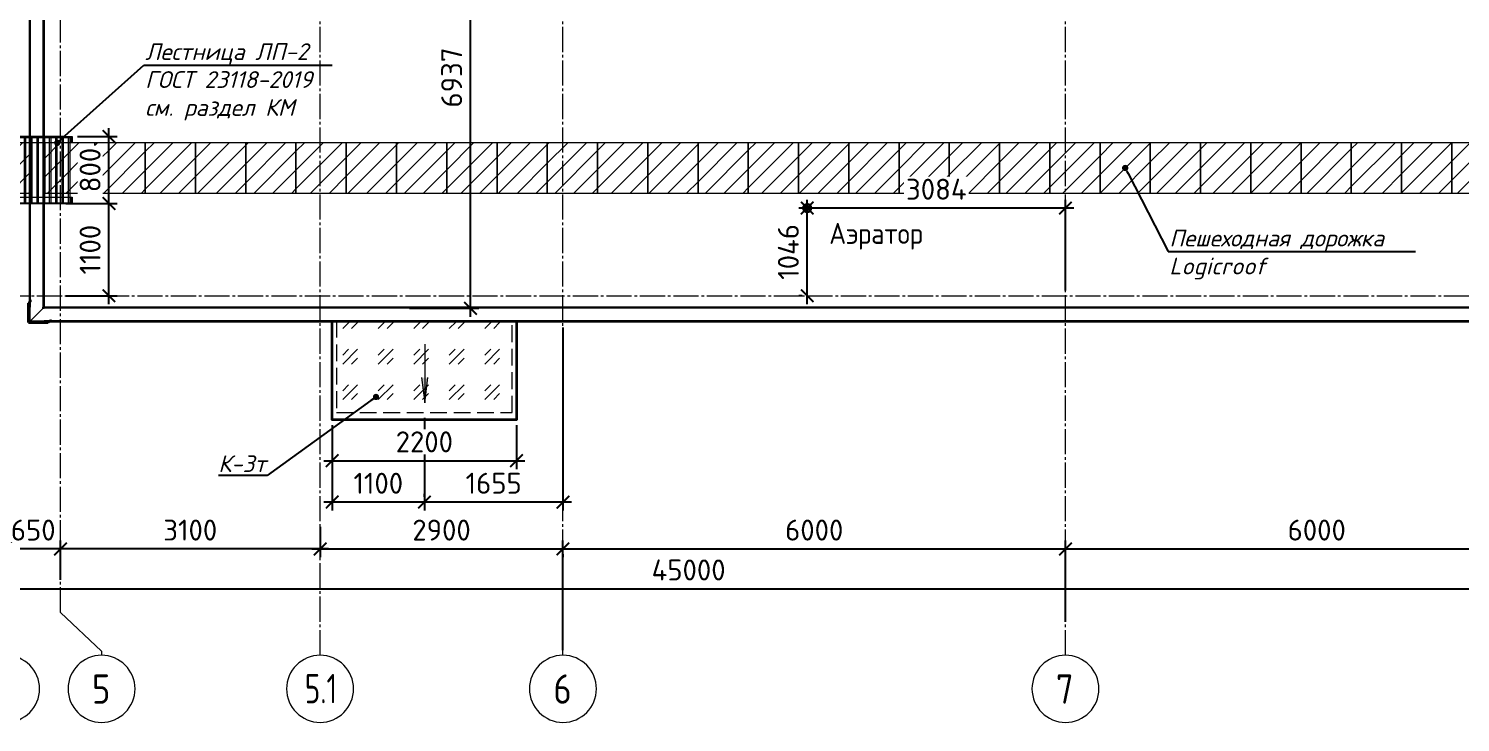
# Model space of a CAD drawing. Header units: millimetres. Extents: x -263990 to 193903, y -164417 to 240530.
# Drawn here: x -110767 to -93672, y -55121 to -46842 of the extents above; entities that cross this region are included whole.
import ezdxf
from ezdxf import colors
from ezdxf.entities.mleader import LeaderData, LeaderLine
from ezdxf.math import Vec2, Vec3

# ---------------------------------------------------------------- set-up
doc = ezdxf.new("R2010")
doc.units = ezdxf.units.MM
doc.header["$LTSCALE"] = 20
doc.linetypes.add('CENTER', pattern=[20, 15, -1.7, 1.6, -1.7])
doc.linetypes.add('DASHED', pattern=[7, 5, -2, 0])
doc.layers.get('0').update_dxf_attribs({"lineweight": 0})
doc.layers.get('Defpoints').update_dxf_attribs({"color": 4})
doc.layers.add('_4-3_ маркировка на кладочных планах АР', color=7, linetype='Continuous')
doc.layers.add('A-ROOF', color=5, linetype='Continuous')
for name, color, linetype, lineweight in [('Козырьки контур', 7, 'DASHED', 18), ('Контур покрытие козырьков', 7, 'Continuous', 35), ('Кровля дорожка', 7, 'Continuous', 18), ('Лестница на кровлю', 7, 'Continuous', 18), ('Линии1', 7, 'Continuous', 30), ('Обобщенные модели', 7, 'Continuous', 18), ('Оси', 7, 'CENTER', 9), ('Оси_марки', 7, 'Continuous', 18), ('Размеры', 7, 'Continuous', 9), ('Уклоны в точках', 7, 'Continuous', 9), ('ФЭ парапет', 7, 'Continuous', 18), ('Штриховка козырьки', 252, 'Continuous', 0)]:
    doc.layers.add(name, color=color, linetype=linetype, lineweight=lineweight)
doc.styles.add('GOST Common', font='gost-common.ttf', dxfattribs={"width": 0.9, "height": 350})
doc.styles.add('ISOCPEUR', font='isocpeur.ttf', dxfattribs={"width": 0.9, "height": 250})
doc.styles.add('PDF ISOCPEUR', font='isocpeur.ttf')
doc.styles.add('PDF ISOCPEUR Italic', font='isocpeui.ttf')
doc.dimstyles.new('СПДС размеры', dxfattribs={"dimscale": 100, "dimtxt": 2.5, "dimasz": 1.5, "dimexe": 1, "dimexo": 0.625, "dimgap": 1, "dimtad": 1, "dimdec": 0, "dimtxsty": 'PDF ISOCPEUR', "dimblk": 'ARCHTICK', "dimcen": 2.5, "dimdle": 1, "dimadec": 0, "dimazin": 2, "dimtfac": 0.75, "dimtdec": 0, "dimtmove": 1, "dimatfit": 3, "dimfxl": 1, "dimtfill": 1, "dimtolj": 1, "dimarcsym": 1})

# ---------------------------------------------------------------- blocks, each defined once
blk = doc.blocks.new('190_ФЭ_Стена_Стык угловой внешний фигурный - ФЭ-У1_230х230-1307890-_О__L1_0_000_')
at = {"layer": 'Обобщенные модели', "lineweight": 9}
h = blk.add_hatch(dxfattribs=at)
h.set_pattern_fill('FP_6', color=256, style=0, pattern_type=2)
h.set_pattern_definition([(45, (0, 0), (-106.066, 106.066), [])])
h.paths.add_polyline_path([(-231, -295), (-65, -295), (-48, -278), (-48, -277), (-65, -294), (-294, -294), (-294, -65), (-277, -48), (-278, -48), (-295, -65), (-295, -295)], flags=0)
h.paths.add_polyline_path([(-23, -276), (-22, -275), (-32, -276)], flags=0)
h.paths.add_polyline_path([(-276, -32), (-275, -32), (-276, -23)], flags=0)
at = {"layer": 'Обобщенные модели', "lineweight": 40}
for p, q in [((-278, -48), (-295, -65)), ((-295, -65), (-295, -295)), ((-294, -65), (-277, -48)), ((-294, -294), (-294, -65)), ((-275, -22), (-278, -22)), ((-278, -22), (-278, -48)), ((-277, -48), (-277, -23)), ((-277, -23), (-276, -23)), ((-276, -23), (-276, -32)), ((-276, -32), (-275, -32)), ((-275, -32), (-275, -22)), ((-295, -295), (-65, -295)), ((-65, -294), (-294, -294)), ((-48, -277), (-65, -294)), ((-65, -295), (-48, -278)), ((-23, -277), (-48, -277)), ((-48, -278), (-22, -278)), ((-22, -275), (-32, -275)), ((-32, -275), (-32, -276)), ((-32, -276), (-23, -276)), ((-23, -276), (-23, -277)), ((-22, -278), (-22, -275))]:
    blk.add_line(p, q, dxfattribs=at)
blk = doc.blocks.new('*U534')
blk.add_line((-3, -3), (0, -3))
at = {"layer": 'ФЭ парапет'}
for p, q in [((0, 0), (-180, -180)), ((12270, 0), (0, 0)), ((12270, 0), (12450, -180)), ((-165, -165), (0, -165)), ((-15, -15), (0, -15)), ((12270, -3), (0, -3)), ((12270, -15), (0, -15)), ((12270, -165), (0, -165)), ((12273, -3), (12270, -3)), ((12285, -15), (12270, -15)), ((12435, -165), (12270, -165)), ((-180, -180), (0, -180)), ((-177, -177), (0, -177)), ((12270, -177), (0, -177)), ((12270, -180), (0, -180)), ((12447, -177), (12270, -177)), ((12450, -180), (12270, -180))]:
    blk.add_line(p, q, dxfattribs=at)
blk = doc.blocks.new('*U537')
blk.add_line((-3, -3), (0, -3))
at = {"layer": 'ФЭ парапет'}
for p, q in [((0, 0), (-180, -180)), ((30390, 0), (0, 0)), ((-165, -165), (0, -165)), ((-15, -15), (0, -15)), ((30390, -3), (0, -3)), ((30390, -15), (0, -15)), ((30390, -165), (0, -165)), ((-180, -180), (0, -180)), ((-177, -177), (0, -177)), ((30390, -177), (0, -177)), ((30390, -180), (0, -180))]:
    blk.add_line(p, q, dxfattribs=at)
blk = doc.blocks.new('Ось сетки - Круг_Ø8 мм-6577-_О__L1_0_000_')
at = {"layer": 'Оси_марки', "lineweight": 20}
for start, end in [(360, 180), (180, 360)]:
    blk.add_arc((0, 0), 4, start, end, dxfattribs=at)
blk = doc.blocks.new('*U547')
at = {"layer": 'Кровля дорожка'}
h = blk.add_hatch(dxfattribs=at)
h.set_pattern_fill('ANSI31', color=256, scale=50)
h.paths.add_polyline_path([(0, 0), (0, -600), (600, -600), (600, 0)])
blk.add_lwpolyline([(0, -600), (600, -600), (600, 0), (0, 0)], close=True, dxfattribs=at)
blk = doc.blocks.new('*U549')
at = {"layer": 'Лестница на кровлю', "color": 7}
for points in [[(0, 0), (75, 0), (75, -3)], [(0, 0), (0, -75)], [(974, 0), (76, 0)], [(76, 0), (76, -6)], [(974, -6), (974, 0)], [(975, 0), (1050, 0), (1050, -75)], [(975, 0), (975, -3)], [(3, -75), (0, -75)], [(6, -72), (6, -15)], [(18, -7), (7, -18)], [(7, -18), (7, -75)], [(1043, -75), (7, -75)], [(72, -6), (15, -6)], [(35, -7), (18, -7)], [(28, -10), (28, -10), (28, -10), (29, -10), (30, -10), (32, -10), (34, -10), (35, -10)], [(28, -10), (28, -790)], [(35, -6), (35, -10)], [(76, -7), (35, -7)], [(35, -10), (1015, -10)], [(35, -10), (35, -10)], [(47, -790), (47, -10)], [(978, -6), (72, -6)], [(76, -6), (76, -7)], [(102, -10), (102, -790)], [(123, -790), (123, -10)], [(178, -10), (178, -790)], [(197, -790), (197, -10)], [(252, -10), (252, -790)], [(272, -790), (272, -10)], [(327, -10), (327, -790)], [(348, -790), (348, -10)], [(403, -10), (403, -790)], [(422, -790), (422, -10)], [(477, -10), (477, -790)], [(497, -790), (497, -10)], [(552, -10), (552, -790)], [(573, -790), (573, -10)], [(627, -10), (627, -790)], [(647, -790), (647, -10)], [(702, -10), (702, -790)], [(722, -790), (722, -10)], [(777, -10), (777, -790)], [(798, -790), (798, -10)], [(852, -10), (852, -790)], [(872, -790), (872, -10)], [(927, -10), (927, -790)], [(947, -790), (947, -10)], [(974, -7), (974, -6)], [(1015, -7), (974, -7)], [(1035, -6), (978, -6)], [(1002, -10), (1002, -790)], [(1015, -10), (1015, -6)], [(1032, -7), (1015, -7)], [(1015, -10), (1016, -10), (1018, -10), (1020, -10), (1021, -10), (1022, -10), (1022, -10), (1022, -10), (1022, -790)], [(1043, -18), (1032, -7)], [(1043, -75), (1043, -18)], [(1044, -15), (1044, -72)], [(1050, -75), (1047, -75)], [(0, -725), (3, -725)], [(0, -725), (0, -800)], [(0, -800), (75, -800)], [(6, -785), (6, -728)], [(6, -800), (135, -800)], [(7, -725), (1043, -725)], [(7, -725), (7, -782)], [(7, -782), (18, -793)], [(15, -794), (72, -794)], [(18, -793), (35, -793)], [(35, -790), (34, -790), (32, -790), (30, -790), (29, -790), (28, -790), (28, -790), (28, -790)], [(35, -794), (35, -790), (1015, -790), (1015, -794)], [(35, -790), (35, -790)], [(35, -793), (76, -793)], [(72, -794), (978, -794)], [(75, -800), (75, -797)], [(76, -793), (76, -794)], [(76, -794), (76, -800)], [(76, -800), (974, -800)], [(150, -800), (150, -800)], [(165, -800), (285, -800)], [(300, -800), (300, -800)], [(315, -800), (435, -800)], [(450, -800), (450, -800)], [(465, -800), (585, -800)], [(600, -800), (600, -800)], [(615, -800), (735, -800)], [(915, -800), (1044, -800)], [(974, -793), (1015, -793)], [(974, -794), (974, -793)], [(974, -800), (974, -794)], [(975, -797), (975, -800)], [(975, -800), (1050, -800)], [(978, -794), (1035, -794)], [(1015, -790), (1016, -790), (1018, -790), (1020, -790), (1021, -790), (1022, -790), (1022, -790), (1022, -790)], [(1015, -793), (1032, -793)], [(1032, -793), (1043, -782), (1043, -725)], [(1044, -728), (1044, -785)], [(1047, -725), (1050, -725), (1050, -800)]]:
    blk.add_lwpolyline(points, dxfattribs=at)
for centre, radius, start, end in [((3, -72), 3.07, 270.0016, 359.9984), ((15, -15), 9, 90.0007, 179.9993), ((72, -3), 3.07, 270.0016, 359.9984), ((978, -3), 3.07, 180.0016, 269.9984), ((1035, -15), 9, 0, 90), ((1047, -72), 3.07, 180.0016, 269.9984), ((3, -728), 3.07, 0.0016, 89.9984), ((15, -785), 9, 180, 270), ((72, -797), 3.07, 0.0016, 89.9984), ((978, -797), 3.07, 90.0016, 179.9984), ((1035, -785), 9, 270, 360), ((1047, -728), 3.07, 90.0016, 179.9984)]:
    blk.add_arc(centre, radius, start, end, dxfattribs=at)
blk = doc.blocks.new('_ArchTick')
at = {"color": 0, "linetype": 'ByBlock', "const_width": 0.15}
blk.add_lwpolyline([(-0.5, -0.5), (0.5, 0.5)], dxfattribs=at)
blk = doc.blocks.new('*D553')
at = {"layer": 'Defpoints', "color": 0, "transparency": 16777216}
for p in [(-110387, -48929), (-109808, -48929), (-110387, -50029)]:
    blk.add_point(p, dxfattribs=at)
at = {"layer": 'Размеры', "color": 0, "lineweight": -2, "transparency": 16777216}
for p, q in [((-109808, -50129), (-109808, -48829)), ((-110324, -48929), (-109708, -48929)), ((-110324, -50029), (-109708, -50029))]:
    blk.add_line(p, q, dxfattribs=at)
at = {"layer": 'Размеры', "color": 0, "lineweight": -2, "transparency": 16777216, "xscale": 150, "yscale": 150, "zscale": 150}
for p, rotation in [((-109808, -48929), 90), ((-109808, -50029), 270)]:
    blk.add_blockref('_ArchTick', p, dxfattribs=dict(at, rotation=rotation))
at = {"layer": 'Размеры', "color": 0, "transparency": 16777216, "insert": (-110033, -49479), "char_height": 250, "attachment_point": 5, "rotation": 90, "style": 'PDF ISOCPEUR', "bg_fill": 3, "box_fill_scale": 1.1, "bg_fill_color": 256, "bg_fill_true_color": 13158600, "bg_fill_transparency": 0}
blk.add_mtext('\\A1;1100', dxfattribs=at)
blk = doc.blocks.new('*D554')
at = {"layer": 'Defpoints', "color": 0, "transparency": 16777216}
for p in [(-110247, -48129), (-109808, -48129), (-110247, -48929)]:
    blk.add_point(p, dxfattribs=at)
at = {"layer": 'Размеры', "color": 0, "lineweight": -2, "transparency": 16777216}
for p, q in [((-109808, -49029), (-109808, -48029)), ((-110184, -48129), (-109708, -48129)), ((-110184, -48929), (-109708, -48929))]:
    blk.add_line(p, q, dxfattribs=at)
at = {"layer": 'Размеры', "color": 0, "lineweight": -2, "transparency": 16777216, "xscale": 150, "yscale": 150, "zscale": 150}
for p, rotation in [((-109808, -48129), 90), ((-109808, -48929), 270)]:
    blk.add_blockref('_ArchTick', p, dxfattribs=dict(at, rotation=rotation))
at = {"layer": 'Размеры', "color": 0, "transparency": 16777216, "insert": (-110033, -48529), "char_height": 250, "attachment_point": 5, "rotation": 90, "style": 'PDF ISOCPEUR', "bg_fill": 3, "box_fill_scale": 1.1, "bg_fill_color": 256, "bg_fill_true_color": 13158600, "bg_fill_transparency": 0}
blk.add_mtext('\\A1;800', dxfattribs=at)
blk = doc.blocks.new('_Dot')
at = {"color": 0, "linetype": 'ByBlock', "lineweight": -2}
blk.add_line((-0.5, 0), (-1, 0), dxfattribs=at)
at = {"color": 0, "linetype": 'ByBlock', "const_width": 0.5}
blk.add_lwpolyline([(-0.25, 0, 1), (0.25, 0, 1)], format="xyb", close=True, dxfattribs=at)
blk = doc.blocks.new('*D597')
at = {"layer": 'Defpoints', "color": 0, "transparency": 16777216}
for p in [(-106330, -43242, 29160), (-105491, -43242), (-106281, -50179)]:
    blk.add_point(p, dxfattribs=at)
at = {"layer": 'Размеры', "color": 0, "lineweight": -2, "transparency": 16777216}
for p, q in [((-106267, -43242), (-105391, -43242)), ((-105491, -50279), (-105491, -43142)), ((-106219, -50179), (-105391, -50179))]:
    blk.add_line(p, q, dxfattribs=at)
at = {"layer": 'Размеры', "color": 0, "lineweight": -2, "transparency": 16777216, "xscale": 150, "yscale": 150, "zscale": 150}
for p, rotation in [((-105491, -43242), 90), ((-105491, -50179), 270)]:
    blk.add_blockref('_ArchTick', p, dxfattribs=dict(at, rotation=rotation))
at = {"layer": 'Размеры', "color": 0, "transparency": 16777216, "insert": (-105716, -47425), "char_height": 250, "attachment_point": 5, "rotation": 90, "style": 'PDF ISOCPEUR', "bg_fill": 3, "box_fill_scale": 1.1, "bg_fill_color": 256, "bg_fill_true_color": 13158600, "bg_fill_transparency": 0}
blk.add_mtext('\\A1;6937', dxfattribs=at)
blk = doc.blocks.new('*D612')
at = {"layer": 'Defpoints', "color": 0, "transparency": 16777216}
for p in [(-101471, -48983), (-101471, -48983), (-98387, -50029)]:
    blk.add_point(p, dxfattribs=at)
at = {"layer": 'Размеры', "color": 0, "lineweight": -2, "transparency": 16777216}
for p, q in [((-101471, -48921), (-101471, -48883)), ((-98387, -49967), (-98387, -48883)), ((-98287, -48983), (-101571, -48983))]:
    blk.add_line(p, q, dxfattribs=at)
at = {"layer": 'Размеры', "color": 0, "lineweight": -2, "transparency": 16777216, "xscale": 150, "yscale": 150, "zscale": 150, "rotation": 180}
blk.add_blockref('_ArchTick', (-101471, -48983), dxfattribs=at)
at = {"layer": 'Размеры', "color": 0, "lineweight": -2, "transparency": 16777216, "xscale": 150, "yscale": 150, "zscale": 150}
blk.add_blockref('_ArchTick', (-98387, -48983), dxfattribs=at)
at = {"layer": 'Размеры', "color": 0, "transparency": 16777216, "insert": (-99929, -48758), "char_height": 250, "attachment_point": 5, "style": 'PDF ISOCPEUR', "bg_fill": 3, "box_fill_scale": 1.1, "bg_fill_color": 256, "bg_fill_true_color": 13158600, "bg_fill_transparency": 0}
blk.add_mtext('\\A1;3084', dxfattribs=at)
blk = doc.blocks.new('*D613')
at = {"layer": 'Defpoints', "color": 0, "transparency": 16777216}
for p in [(-101471, -48983), (-101471, -48983), (-101471, -50029)]:
    blk.add_point(p, dxfattribs=at)
at = {"layer": 'Размеры', "color": 0, "lineweight": -2, "transparency": 16777216}
for p, q in [((-101471, -50129), (-101471, -48883)), ((-101533, -48983), (-101571, -48983)), ((-101533, -50029), (-101571, -50029))]:
    blk.add_line(p, q, dxfattribs=at)
at = {"layer": 'Размеры', "color": 0, "lineweight": -2, "transparency": 16777216, "xscale": 150, "yscale": 150, "zscale": 150}
for p, rotation in [((-101471, -48983), 90), ((-101471, -50029), 270)]:
    blk.add_blockref('_ArchTick', p, dxfattribs=dict(at, rotation=rotation))
at = {"layer": 'Размеры', "color": 0, "transparency": 16777216, "insert": (-101696, -49506), "char_height": 250, "attachment_point": 5, "rotation": 90, "style": 'PDF ISOCPEUR', "bg_fill": 3, "box_fill_scale": 1.1, "bg_fill_color": 256, "bg_fill_true_color": 13158600, "bg_fill_transparency": 0}
blk.add_mtext('\\A1;1046', dxfattribs=at)
blk = doc.blocks.new('*D653')
at = {"layer": 'Defpoints', "color": 0, "transparency": 16777216}
for p in [(-104387, -50344), (-106042, -51422), (-106042, -52492)]:
    blk.add_point(p, dxfattribs=at)
at = {"layer": 'Размеры', "color": 0, "lineweight": -2, "transparency": 16777216}
for p, q in [((-104387, -50407), (-104387, -52592)), ((-106042, -51485), (-106042, -52592)), ((-104287, -52492), (-106142, -52492))]:
    blk.add_line(p, q, dxfattribs=at)
at = {"layer": 'Размеры', "color": 0, "lineweight": -2, "transparency": 16777216, "xscale": 150, "yscale": 150, "zscale": 150, "rotation": 180}
blk.add_blockref('_ArchTick', (-106042, -52492), dxfattribs=at)
at = {"layer": 'Размеры', "color": 0, "lineweight": -2, "transparency": 16777216, "xscale": 150, "yscale": 150, "zscale": 150}
blk.add_blockref('_ArchTick', (-104387, -52492), dxfattribs=at)
at = {"layer": 'Размеры', "color": 0, "transparency": 16777216, "insert": (-105214, -52267), "char_height": 250, "attachment_point": 5, "style": 'PDF ISOCPEUR', "bg_fill": 3, "box_fill_scale": 1.1, "bg_fill_color": 256, "bg_fill_true_color": 13158600, "bg_fill_transparency": 0}
blk.add_mtext('\\A1;1655', dxfattribs=at)
blk = doc.blocks.new('*D654')
at = {"layer": 'Defpoints', "color": 0, "transparency": 16777216}
for p in [(-107142, -51509), (-104942, -51509), (-104942, -51998)]:
    blk.add_point(p, dxfattribs=at)
at = {"layer": 'Размеры', "color": 0, "lineweight": -2, "transparency": 16777216}
for p, q in [((-107142, -51572), (-107142, -52098)), ((-104942, -51572), (-104942, -52098)), ((-107242, -51998), (-104842, -51998))]:
    blk.add_line(p, q, dxfattribs=at)
at = {"layer": 'Размеры', "color": 0, "lineweight": -2, "transparency": 16777216, "xscale": 150, "yscale": 150, "zscale": 150, "rotation": 180}
blk.add_blockref('_ArchTick', (-107142, -51998), dxfattribs=at)
at = {"layer": 'Размеры', "color": 0, "lineweight": -2, "transparency": 16777216, "xscale": 150, "yscale": 150, "zscale": 150}
blk.add_blockref('_ArchTick', (-104942, -51998), dxfattribs=at)
at = {"layer": 'Размеры', "color": 0, "transparency": 16777216, "insert": (-106042, -51773), "char_height": 250, "attachment_point": 5, "style": 'PDF ISOCPEUR', "bg_fill": 3, "box_fill_scale": 1.1, "bg_fill_color": 256, "bg_fill_true_color": 13158600, "bg_fill_transparency": 0}
blk.add_mtext('\\A1;2200', dxfattribs=at)
blk = doc.blocks.new('*D670')
at = {"layer": 'Defpoints', "color": 0, "transparency": 16777216}
for p in [(-107142, -51998), (-107142, -52492), (-106042, -52492)]:
    blk.add_point(p, dxfattribs=at)
at = {"layer": 'Размеры', "color": 0, "lineweight": -2, "transparency": 16777216}
for p, q in [((-107142, -52060), (-107142, -52592)), ((-106042, -52430), (-106042, -52392)), ((-105942, -52492), (-107242, -52492))]:
    blk.add_line(p, q, dxfattribs=at)
at = {"layer": 'Размеры', "color": 0, "lineweight": -2, "transparency": 16777216, "xscale": 150, "yscale": 150, "zscale": 150, "rotation": 180}
blk.add_blockref('_ArchTick', (-107142, -52492), dxfattribs=at)
at = {"layer": 'Размеры', "color": 0, "lineweight": -2, "transparency": 16777216, "xscale": 150, "yscale": 150, "zscale": 150}
blk.add_blockref('_ArchTick', (-106042, -52492), dxfattribs=at)
at = {"layer": 'Размеры', "color": 0, "transparency": 16777216, "insert": (-106592, -52267), "char_height": 250, "attachment_point": 5, "style": 'PDF ISOCPEUR', "bg_fill": 3, "box_fill_scale": 1.1, "bg_fill_color": 256, "bg_fill_true_color": 13158600, "bg_fill_transparency": 0}
blk.add_mtext('\\A1;1100', dxfattribs=at)
blk = doc.blocks.new('*D673')
at = {"layer": 'Defpoints', "color": 0, "transparency": 16777216}
for p in [(-107287, -52725), (-104387, -53051), (-104387, -54321)]:
    blk.add_point(p, dxfattribs=at)
at = {"layer": 'Размеры', "color": 0, "lineweight": -2, "transparency": 16777216}
for p, q in [((-107287, -52788), (-107287, -53151)), ((-104387, -54258), (-104387, -52951)), ((-107387, -53051), (-104287, -53051))]:
    blk.add_line(p, q, dxfattribs=at)
at = {"layer": 'Размеры', "color": 0, "lineweight": -2, "transparency": 16777216, "xscale": 150, "yscale": 150, "zscale": 150, "rotation": 180}
blk.add_blockref('_ArchTick', (-107287, -53051), dxfattribs=at)
at = {"layer": 'Размеры', "color": 0, "lineweight": -2, "transparency": 16777216, "xscale": 150, "yscale": 150, "zscale": 150}
blk.add_blockref('_ArchTick', (-104387, -53051), dxfattribs=at)
at = {"layer": 'Размеры', "color": 0, "transparency": 16777216, "insert": (-105837, -52826), "char_height": 250, "attachment_point": 5, "style": 'PDF ISOCPEUR', "bg_fill": 3, "box_fill_scale": 1.1, "bg_fill_color": 256, "bg_fill_true_color": 13158600, "bg_fill_transparency": 0}
blk.add_mtext('\\A1;2900', dxfattribs=at)
blk = doc.blocks.new('*D674')
at = {"layer": 'Defpoints', "color": 0, "transparency": 16777216}
for p in [(-104387, -53051), (-98387, -53051), (-98387, -53983)]:
    blk.add_point(p, dxfattribs=at)
at = {"layer": 'Размеры', "color": 0, "lineweight": -2, "transparency": 16777216}
for p, q in [((-98387, -53920), (-98387, -52951)), ((-104487, -53051), (-98287, -53051)), ((-104387, -53114), (-104387, -53151))]:
    blk.add_line(p, q, dxfattribs=at)
at = {"layer": 'Размеры', "color": 0, "lineweight": -2, "transparency": 16777216, "xscale": 150, "yscale": 150, "zscale": 150, "rotation": 180}
blk.add_blockref('_ArchTick', (-104387, -53051), dxfattribs=at)
at = {"layer": 'Размеры', "color": 0, "lineweight": -2, "transparency": 16777216, "xscale": 150, "yscale": 150, "zscale": 150}
blk.add_blockref('_ArchTick', (-98387, -53051), dxfattribs=at)
at = {"layer": 'Размеры', "color": 0, "transparency": 16777216, "insert": (-101387, -52826), "char_height": 250, "attachment_point": 5, "style": 'PDF ISOCPEUR', "bg_fill": 3, "box_fill_scale": 1.1, "bg_fill_color": 256, "bg_fill_true_color": 13158600, "bg_fill_transparency": 0}
blk.add_mtext('\\A1;6000', dxfattribs=at)
blk = doc.blocks.new('*D675')
at = {"layer": 'Defpoints', "color": 0, "transparency": 16777216}
for p in [(-98387, -53051), (-92387, -53051), (-92387, -53983)]:
    blk.add_point(p, dxfattribs=at)
at = {"layer": 'Размеры', "color": 0, "lineweight": -2, "transparency": 16777216}
for p, q in [((-98387, -52989), (-98387, -52951)), ((-92387, -53920), (-92387, -52951)), ((-98487, -53051), (-92287, -53051))]:
    blk.add_line(p, q, dxfattribs=at)
at = {"layer": 'Размеры', "color": 0, "lineweight": -2, "transparency": 16777216, "xscale": 150, "yscale": 150, "zscale": 150, "rotation": 180}
blk.add_blockref('_ArchTick', (-98387, -53051), dxfattribs=at)
at = {"layer": 'Размеры', "color": 0, "lineweight": -2, "transparency": 16777216, "xscale": 150, "yscale": 150, "zscale": 150}
blk.add_blockref('_ArchTick', (-92387, -53051), dxfattribs=at)
at = {"layer": 'Размеры', "color": 0, "transparency": 16777216, "insert": (-95387, -52826), "char_height": 250, "attachment_point": 5, "style": 'PDF ISOCPEUR', "bg_fill": 3, "box_fill_scale": 1.1, "bg_fill_color": 256, "bg_fill_true_color": 13158600, "bg_fill_transparency": 0}
blk.add_mtext('\\A1;6000', dxfattribs=at)
blk = doc.blocks.new('*D678')
at = {"layer": 'Defpoints', "color": 0, "transparency": 16777216}
for p in [(-110387, -53051), (-107287, -53051), (-110387, -53480)]:
    blk.add_point(p, dxfattribs=at)
at = {"layer": 'Размеры', "color": 0, "lineweight": -2, "transparency": 16777216}
for p, q in [((-110387, -53418), (-110387, -52951)), ((-107187, -53051), (-110487, -53051)), ((-107287, -53114), (-107287, -53151))]:
    blk.add_line(p, q, dxfattribs=at)
at = {"layer": 'Размеры', "color": 0, "lineweight": -2, "transparency": 16777216, "xscale": 150, "yscale": 150, "zscale": 150, "rotation": 180}
blk.add_blockref('_ArchTick', (-110387, -53051), dxfattribs=at)
at = {"layer": 'Размеры', "color": 0, "lineweight": -2, "transparency": 16777216, "xscale": 150, "yscale": 150, "zscale": 150}
blk.add_blockref('_ArchTick', (-107287, -53051), dxfattribs=at)
at = {"layer": 'Размеры', "color": 0, "transparency": 16777216, "insert": (-108837, -52826), "char_height": 250, "attachment_point": 5, "style": 'PDF ISOCPEUR', "bg_fill": 3, "box_fill_scale": 1.1, "bg_fill_color": 256, "bg_fill_true_color": 13158600, "bg_fill_transparency": 0}
blk.add_mtext('\\A1;3100', dxfattribs=at)
blk = doc.blocks.new('*D679')
at = {"layer": 'Defpoints', "color": 0, "transparency": 16777216}
blk.add_point((-111037, -53983), dxfattribs=at)
at = {"layer": 'Размеры', "color": 0, "lineweight": -2, "transparency": 16777216}
for p, q in [((-111037, -53920), (-111037, -52951)), ((-110387, -52989), (-110387, -52951)), ((-110287, -53051), (-111137, -53051))]:
    blk.add_line(p, q, dxfattribs=at)
at = {"layer": 'Размеры', "color": 0, "transparency": 16777216, "insert": (-110712, -52826), "char_height": 250, "attachment_point": 5, "style": 'PDF ISOCPEUR', "bg_fill": 3, "box_fill_scale": 1.1, "bg_fill_color": 256, "bg_fill_true_color": 13158600, "bg_fill_transparency": 0}
blk.add_mtext('\\A1;650', dxfattribs=at)
at = {"layer": 'Defpoints', "color": 0, "transparency": 16777216}
for p in [(-111037, -53051), (-110387, -53051)]:
    blk.add_point(p, dxfattribs=at)
at = {"layer": 'Размеры', "color": 0, "lineweight": -2, "transparency": 16777216, "xscale": 150, "yscale": 150, "zscale": 150, "rotation": 180}
blk.add_blockref('_ArchTick', (-111037, -53051), dxfattribs=at)
at = {"layer": 'Размеры', "color": 0, "lineweight": -2, "transparency": 16777216, "xscale": 150, "yscale": 150, "zscale": 150}
blk.add_blockref('_ArchTick', (-110387, -53051), dxfattribs=at)
blk = doc.blocks.new('*D683')
at = {"layer": 'Defpoints', "color": 0, "transparency": 16777216}
for p in [(-80387, -52204), (-125387, -52573), (-80387, -53527)]:
    blk.add_point(p, dxfattribs=at)
at = {"layer": 'Размеры', "color": 0, "lineweight": -2, "transparency": 16777216}
for p, q in [((-80387, -52267), (-80387, -53627)), ((-125387, -52636), (-125387, -53627)), ((-125487, -53527), (-80287, -53527))]:
    blk.add_line(p, q, dxfattribs=at)
at = {"layer": 'Размеры', "color": 0, "lineweight": -2, "transparency": 16777216, "xscale": 150, "yscale": 150, "zscale": 150, "rotation": 180}
blk.add_blockref('_ArchTick', (-125387, -53527), dxfattribs=at)
at = {"layer": 'Размеры', "color": 0, "lineweight": -2, "transparency": 16777216, "xscale": 150, "yscale": 150, "zscale": 150}
blk.add_blockref('_ArchTick', (-80387, -53527), dxfattribs=at)
at = {"layer": 'Размеры', "color": 0, "transparency": 16777216, "insert": (-102887, -53302), "char_height": 250, "attachment_point": 5, "style": 'PDF ISOCPEUR', "bg_fill": 3, "box_fill_scale": 1.1, "bg_fill_color": 256, "bg_fill_true_color": 13158600, "bg_fill_transparency": 0}
blk.add_mtext('\\A1;45000', dxfattribs=at)

msp = doc.modelspace()

# ---------------------------------------------------------------- linework, layer by layer
at = {"layer": 'Оси', "color": 1, "lineweight": 5, "true_color": 0xff0000}
msp.add_line((-110386.88927, -53807.9773), (-110386.88927, -37595.41866), dxfattribs=at)
at = {"layer": 'Оси', "color": 7, "lineweight": 5}
for p, q in [((-107286.88926, -54320.53519), (-107286.88926, -37595.41866)), ((-104386.88926, -54320.53519), (-104386.88926, -37595.41866)), ((-98386.88926, -54320.53519), (-98386.88926, -37595.41866)), ((-129068.41441, -50029.36437), (-79912.2678, -50029.36437))]:
    msp.add_line(p, q, dxfattribs=at)
at = {"layer": 'Оси_марки', "color": 1, "lineweight": 20, "true_color": 0xff0000}
for p, q in [((-110386.88927, -53807.9773), (-109896.46228, -54269.73519)), ((-109896.46228, -54269.73519), (-109896.46228, -54320.53519))]:
    msp.add_line(p, q, dxfattribs=at)
for start, end in [(359.999999997, 179.999999997), (179.999999997, 359.999999997)]:
    msp.add_arc((-109896.46228, -54720.53519), 400, start, end, dxfattribs=at)

# ---------------------------------------------------------------- block references
at = {"layer": 'A-ROOF'}
for p in [(-111351.95098, -48204.30794), (-110574.59561, -48204.24847), (-109974.59561, -48204.24847), (-109374.59561, -48204.24847), (-108774.59561, -48204.24847), (-108174.59561, -48204.24847), (-107574.59561, -48204.24847), (-106974.59561, -48204.24847), (-106374.59561, -48204.24847), (-105774.59561, -48204.24847), (-105174.59561, -48204.24847), (-104574.59561, -48204.24847), (-103974.59561, -48204.24847), (-103374.59561, -48204.24847), (-102774.59561, -48204.24847), (-102174.59561, -48204.24847), (-101574.59561, -48204.24847), (-100974.59561, -48204.24847), (-100374.59561, -48204.24847), (-99774.59561, -48204.24847), (-99174.59561, -48204.24847), (-98574.59561, -48204.24847), (-97974.59561, -48204.24847), (-97374.59561, -48204.24847), (-96774.59561, -48204.24847), (-96174.59561, -48204.24847), (-95574.59561, -48204.24847), (-94974.59561, -48204.24847), (-94374.59561, -48204.24847), (-93774.59561, -48204.24847)]:
    msp.add_blockref('*U547', p, dxfattribs=at)
at = {"layer": 'Лестница на кровлю'}
msp.add_blockref('*U549', (-111296.96006, -48129.32406), dxfattribs=at)
at = {"layer": 'Обобщенные модели'}
msp.add_blockref('190_ФЭ_Стена_Стык угловой внешний фигурный - ФЭ-У1_230х230-1307890-_О__L1_0_000_', (-110471.81792, -50054.29303), dxfattribs=at)
at = {"layer": 'Оси_марки', "color": 7, "lineweight": 20, "xscale": 99.99999999999993, "yscale": 99.99999999999993, "zscale": 99.99999999999993}
for p in [(-111036.88926, -54720.53519), (-107286.88926, -54720.53519), (-104386.88926, -54720.53519), (-98386.88926, -54720.53519)]:
    msp.add_blockref('Ось сетки - Круг_Ø8 мм-6577-_О__L1_0_000_', p, dxfattribs=at)
at = {"layer": 'ФЭ парапет', "xscale": -1, "rotation": 270}
msp.add_blockref('*U534', (-110581.88926, -50164.36437), dxfattribs=at)
at = {"layer": 'ФЭ парапет'}
msp.add_blockref('*U537', (-110581.88926, -50164.29358), dxfattribs=at)

# ---------------------------------------------------------------- texts
at = {"layer": 'Оси_марки', "color": 1, "lineweight": 20, "true_color": 0xff0000, "insert": (-110010.24294, -54548.00183), "char_height": 350, "width": 274.177125, "attachment_point": 1, "style": 'GOST Common'}
msp.add_mtext('\\fGOST Common|b0|i0|c204|p34|;\\W.9;5', dxfattribs=at)
at = {"layer": 'Оси_марки', "color": 7, "char_height": 350, "width": 274.177125, "attachment_point": 1, "style": 'GOST Common'}
for s, insert in [('5.1', (-107469.66993, -54543.00183)), ('\\fGOST Common|b0|i0|c204|p34|;\\W.9;6', (-104500.66993, -54548.00183)), ('\\fGOST Common|b0|i0|c204|p34|;\\W.9;7', (-98500.66993, -54548.00183))]:
    msp.add_mtext(s, dxfattribs=dict(at, insert=insert))

# ---------------------------------------------------------------- leaders
at = {"layer": '_4-3_ маркировка на кладочных планах АР'}
ml = msp.add_multileader_mtext('Standard', dxfattribs=at)
ml.set_content('Пешеходная дорожка\\PLogicroof', color=256, style='PDF ISOCPEUR Italic')
ml.set_leader_properties()
ml.set_arrow_properties(name='DOT')
ml.build(insert=Vec2(0, 0))
ml.multileader.update_dxf_attribs({"text_left_attachment_type": 6, "text_right_attachment_type": 6, "dogleg_length": 0.36, "arrow_head_size": 75})
ctx = ml.context
ctx.base_point, ctx.char_height, ctx.arrow_head_size, ctx.landing_gap_size, ctx.plane_origin = Vec3(-97161.76075, -49501.38076, -25656.07846), 200, 75, 15, Vec3(-105030.81557, -48579.13257, -25656.07846)
ctx.left_attachment, ctx.right_attachment = 6, 6
notes = []
notes.append((ctx, [(0, (1, 1, 0), (-97162.12075, -49501.38076, -25656.07846), (1, 0), 0.36, [(0, [(-97674.59561, -48504.24847, -25656.07846)], 0, [])])]))
ctx.mtext.insert, ctx.mtext.flow_direction = Vec3(-97146.76075, -49241.38076, -25656.07846), 5
ml = msp.add_multileader_mtext('Standard', dxfattribs=at)
ml.set_content('К-3т', color=256, style='PDF ISOCPEUR Italic')
ml.set_leader_properties()
ml.set_arrow_properties(name='DOT')
ml.build(insert=Vec2(0, 0))
ml.multileader.update_dxf_attribs({"text_left_attachment_type": 6, "text_right_attachment_type": 6, "dogleg_length": 0.36, "arrow_head_size": 75})
ctx = ml.context
ctx.base_point, ctx.char_height, ctx.arrow_head_size, ctx.landing_gap_size, ctx.plane_origin = Vec3(-108623.1523, -52173.43279), 200, 75, 15, Vec3(-104991.88926, -54386.05304)
ctx.left_attachment, ctx.right_attachment, ctx.text_align_type = 6, 6, 2
notes.append((ctx, [(1, (1, 1, 0), (-107916.88321, -52173.43279), (-1, 0), 0.36, [(0, [(-106619.68441, -51237.22029)], 0, [])])]))
ctx.mtext.insert, ctx.mtext.alignment, ctx.mtext.flow_direction = Vec3(-107932.24321, -51933.43279), 3, 5
for ctx, leaders in notes:
    for number, flags, end, landing, length, lines in leaders:
        leader = LeaderData()
        leader.index, (leader.has_last_leader_line, leader.has_dogleg_vector, leader.attachment_direction) = number, flags
        leader.last_leader_point, leader.dogleg_vector, leader.dogleg_length = Vec3(end), Vec3(landing), length
        for number, points, colour, breaks in lines:
            line = LeaderLine()
            line.index, line.vertices, line.color, line.breaks = number, Vec3.list(points), colors.encode_raw_color(colour), breaks
            leader.lines.append(line)
        ctx.leaders.append(leader)

# ---------------------------------------------------------------- next in the draw order: dimensions: what is measured, and where the dimension line sits
at = {"layer": 'Размеры'}
dim = msp.add_linear_dim(base=(-105490.95978, -43242.1775), p1=(-106281.17749, -50179.29358), p2=(-106329.90289, -43242.1775, 29159.68432), angle=90, dimstyle='СПДС размеры', dxfattribs=at)
dim.commit()
dim.dimension.update_dxf_attribs({"geometry": '*D597', "text_midpoint": (-105490.95978, -47425.49557), "dimtype": 160})
dim = msp.add_linear_dim(base=(-101470.88926, -48983.36437), p1=(-98386.88926, -50029.36437), p2=(-101470.88926, -48983.36437), dimstyle='СПДС размеры', dxfattribs=at)
dim.commit()
dim.dimension.update_dxf_attribs({"geometry": '*D612', "text_midpoint": (-99928.88926, -48758.36437)})
dim = msp.add_linear_dim(base=(-109808.15291, -48929.36437), p1=(-110386.88927, -50029.36437), p2=(-110386.88927, -48929.36437), angle=90, dimstyle='СПДС размеры', dxfattribs=at)
dim.commit()
dim.dimension.update_dxf_attribs({"geometry": '*D553', "text_midpoint": (-110033.15291, -49479.36437)})

# ---------------------------------------------------------------- next in the draw order: texts
at = {"color": 7, "insert": (-101207.93503, -49160.46408), "char_height": 250, "width": 1266.66625, "attachment_point": 1, "rotation": 359.999999995, "style": 'ISOCPEUR'}
msp.add_mtext('Аэратор', dxfattribs=at)

# ---------------------------------------------------------------- next in the draw order: dimensions: what is measured, and where the dimension line sits
at = {"layer": 'Размеры'}
for base, p1, p2, picture, middle in [((-109808.15291, -48129.36437), (-110246.96006, -48929.36437), (-110246.96006, -48129.36437), '*D554', (-110033.15291, -48529.36437)), ((-101470.88926, -48983.36437), (-101470.88926, -50029.36437), (-101470.88926, -48983.36437), '*D613', (-101695.88926, -49506.36437))]:
    dim = msp.add_linear_dim(base=base, p1=p1, p2=p2, angle=90, dimstyle='СПДС размеры', dxfattribs=at)
    dim.commit()
    dim.dimension.update_dxf_attribs({"geometry": picture, "text_midpoint": middle})
dim = msp.add_linear_dim(base=(-106041.88926, -52492.16205), p1=(-104386.88926, -50344.36437), p2=(-106041.88926, -51422.36437), dimstyle='СПДС размеры', dxfattribs=at)
dim.commit()
dim.dimension.update_dxf_attribs({"geometry": '*D653', "text_midpoint": (-105214.38926, -52267.16205)})

# ---------------------------------------------------------------- next in the draw order: hatches: boundary and pattern name
at = {"layer": 'Уклоны в точках', "lineweight": 20}
msp.add_hatch(color=7, dxfattribs=at).paths.add_polyline_path([(-106038.06717, -51305.87286), (-105998.57142, -51005.87286), (-106077.56292, -51005.87286)], flags=0)
at = {"layer": 'Штриховка козырьки'}
h = msp.add_hatch(dxfattribs=at)
h.set_pattern_fill('GOST_GLASS', color=256, scale=50)
h.set_pattern_definition([(45, (-106592.97, -50844.34), (424.264, 0), [250, -350]), (45, (-106486.9, -50844.34), (424.264, 0), [100, -500]), (45, (-106592.97, -50738.27), (424.264, 0), [100, -500])])
h.paths.add_polyline_path([(-104941.88926, -50336.86437), (-107141.88926, -50344.36437), (-107141.88926, -51509.36437), (-104941.88926, -51501.86437)])
edge = h.paths.add_edge_path(flags=16)
edge.add_arc((-106619.68441, -51237.22029), 18.75, 0, 360)

# ---------------------------------------------------------------- next in the draw order: linework, layer by layer
at = {"layer": 'Козырьки контур', "ltscale": 2}
msp.add_lwpolyline([(-107091.88926, -50329.36437), (-107091.88926, -51422.36437), (-104991.88926, -51422.36437), (-104991.88926, -50329.36437)], dxfattribs=at)
at = {"layer": 'Контур покрытие козырьков'}
msp.add_lwpolyline([(-104941.88926, -50329.36437), (-104941.88926, -51509.36437), (-107141.88926, -51509.36437), (-107141.88926, -50329.36437)], dxfattribs=at)
at = {"layer": 'Линии1', "color": 7, "elevation": 25781.59142}
msp.add_lwpolyline([(-101468.21672, -48936.34354), (-101472.26875, -48936.28785), (-101476.31056, -48936.58071), (-101480.31224, -48937.21994), (-101484.24416, -48938.2008), (-101488.0772, -48939.51604), (-101491.78299, -48941.15591), (-101495.33408, -48943.10829), (-101498.7042, -48945.3587), (-101501.86838, -48947.8905), (-101504.80321, -48950.68493), (-101507.48695, -48953.72131), (-101509.89973, -48956.97715), (-101512.02369, -48960.42836), (-101513.84311, -48964.04938), (-101515.34451, -48967.8134), (-101516.51678, -48971.69255), (-101517.35124, -48975.65812), (-101517.84171, -48979.68074), (-101517.98457, -48983.73063), (-101517.77874, -48987.77782), (-101517.22577, -48991.79232), (-101516.32973, -48995.74443), (-101515.09727, -48999.60488), (-101513.53751, -49003.3451), (-101511.66199, -49006.93738), (-101509.48461, -49010.35513), (-101507.02148, -49013.57306), (-101504.29084, -49016.56733), (-101501.31291, -49019.31578), (-101498.10973, -49021.79806), (-101494.70502, -49023.99578), (-101491.12399, -49025.89269), (-101487.39314, -49027.47473), (-101483.54011, -49028.73019), (-101479.59342, -49029.64979), (-101475.58228, -49030.2267), (-101471.5364, -49030.45665), (-101467.48572, -49030.33796), (-101463.46025, -49029.87148), (-101459.48977, -49029.06069), (-101455.6037, -49027.91157), (-101451.83079, -49026.43265), (-101448.19899, -49024.63486), (-101444.73517, -49022.53152), (-101441.465, -49020.1382), (-101438.41266, -49017.47261), (-101435.60078, -49014.55451), (-101433.05016, -49011.40548), (-101430.77968, -49008.04885), (-101428.80617, -49004.50946), (-101427.14422, -49000.81351), (-101425.80614, -48996.98839), (-101424.80185, -48993.06239), (-101424.13877, -48989.0646), (-101423.82181, -48985.0246), (-101423.85332, -48980.97231), (-101424.23308, -48976.93773), (-101424.95825, -48972.95073), (-101426.02349, -48969.04083), (-101427.4209, -48965.23697), (-101429.14013, -48961.56733), (-101431.16845, -48958.05906), (-101433.49086, -48954.73814), (-101436.09015, -48951.62917), (-101438.94708, -48948.75515), (-101442.0405, -48946.13736), (-101445.34751, -48943.79519), (-101448.84361, -48941.74598), (-101452.50294, -48940.00489), (-101456.29839, -48938.58482), (-101460.20187, -48937.49629), (-101464.18447, -48936.74734), (-101468.21672, -48936.34354)], dxfattribs=at)
at = {"layer": 'Линии1', "color": 7}
msp.add_circle((-101470.88926, -48983.36437, 25781.59142), 47.09673, dxfattribs=at)
at = {"layer": 'Уклоны в точках', "color": 7}
msp.add_line((-106038.06717, -50605.87286), (-106038.06717, -51305.87286), dxfattribs=at)
at = {"layer": 'Уклоны в точках', "color": 7, "lineweight": 20}
for p, q in [((-106077.56292, -51005.87286), (-106038.06717, -51305.87286)), ((-106038.06717, -51305.87286), (-105998.57142, -51005.87286))]:
    msp.add_line(p, q, dxfattribs=at)

# ---------------------------------------------------------------- next in the draw order: dimensions: what is measured, and where the dimension line sits
at = {"layer": 'Размеры'}
dim = msp.add_linear_dim(base=(-107141.88926, -52492.16205), p1=(-106041.88926, -52492.16205), p2=(-107141.88926, -51997.91405), dimstyle='СПДС размеры', dxfattribs=at)
dim.commit()
dim.dimension.update_dxf_attribs({"geometry": '*D670', "text_midpoint": (-106591.88926, -52267.16205)})

# ---------------------------------------------------------------- next in the draw order: leaders
at = {"layer": '_4-3_ маркировка на кладочных планах АР'}
ml = msp.add_multileader_mtext('Standard', dxfattribs=at)
ml.set_content('Лестница ЛП-2\\PГОСТ 23118-2019\\Pсм. раздел КМ', color=256, style='PDF ISOCPEUR Italic')
ml.set_leader_properties()
ml.set_arrow_properties(name='DOT')
ml.build(insert=Vec2(0, 0))
ml.multileader.update_dxf_attribs({"text_left_attachment_type": 6, "text_right_attachment_type": 6, "dogleg_length": 0.36, "arrow_head_size": 75})
ctx = ml.context
ctx.base_point, ctx.char_height, ctx.arrow_head_size, ctx.landing_gap_size, ctx.plane_origin = Vec3(-109390.22084, -47275.78811, -25656.07846), 200, 75, 15, Vec3(-110424.53514, -48204.24847, -25656.07846)
ctx.left_attachment, ctx.right_attachment = 6, 6
notes = []
notes.append((ctx, [(0, (1, 1, 0), (-109390.58084, -47275.78811, -25656.07846), (1, 0), 0.36, [(0, [(-110424.53514, -48204.24847, -25656.07846)], 0, [])])]))
ctx.mtext.insert, ctx.mtext.flow_direction = Vec3(-109375.22084, -47015.78811, -25656.07846), 5
for ctx, leaders in notes:
    for number, flags, end, landing, length, lines in leaders:
        leader = LeaderData()
        leader.index, (leader.has_last_leader_line, leader.has_dogleg_vector, leader.attachment_direction) = number, flags
        leader.last_leader_point, leader.dogleg_vector, leader.dogleg_length = Vec3(end), Vec3(landing), length
        for number, points, colour, breaks in lines:
            line = LeaderLine()
            line.index, line.vertices, line.color, line.breaks = number, Vec3.list(points), colors.encode_raw_color(colour), breaks
            leader.lines.append(line)
        ctx.leaders.append(leader)

# ---------------------------------------------------------------- next in the draw order: dimensions: what is measured, and where the dimension line sits
at = {"layer": 'Размеры'}
for base, p1, p2, picture, middle in [((-104941.88926, -51997.91405), (-107141.88926, -51509.36437), (-104941.88926, -51509.36437), '*D654', (-106041.88926, -51772.91405)), ((-104386.88926, -53051.00091), (-107286.88926, -52725.36147), (-104386.88926, -54320.53519), '*D673', (-105836.88926, -52826.00091))]:
    dim = msp.add_linear_dim(base=base, p1=p1, p2=p2, dimstyle='СПДС размеры', dxfattribs=at)
    dim.commit()
    dim.dimension.update_dxf_attribs({"geometry": picture, "text_midpoint": middle})

# ---------------------------------------------------------------- next in the draw order: dimensions: what is measured, and where the dimension line sits
for base, p1, p2, picture, middle in [((-110386.88927, -53051.00091), (-107286.88926, -53051.00091), (-110386.88927, -53480.36818), '*D678', (-108836.88926, -52826.00091)), ((-98386.88926, -53051.00091), (-104386.88926, -53051.00091), (-98386.88926, -53982.56875), '*D674', (-101386.88926, -52826.00091))]:
    dim = msp.add_linear_dim(base=base, p1=p1, p2=p2, dimstyle='СПДС размеры', dxfattribs=at)
    dim.commit()
    dim.dimension.update_dxf_attribs({"geometry": picture, "text_midpoint": middle})

# ---------------------------------------------------------------- next in the draw order: dimensions: what is measured, and where the dimension line sits
dim = msp.add_linear_dim(base=(-111036.88926, -53051.00091), p1=(-110386.88927, -53051.00091), p2=(-111036.88926, -53982.56875), dimstyle='СПДС размеры', dxfattribs=at)
dim.commit()
dim.dimension.update_dxf_attribs({"geometry": '*D679', "text_midpoint": (-110711.88926, -53051.00091), "dimtype": 160})
dim = msp.add_linear_dim(base=(-92386.88926, -53051.00091), p1=(-98386.88926, -53051.00091), p2=(-92386.88926, -53982.56875), dimstyle='СПДС размеры', dxfattribs=at)
dim.commit()
dim.dimension.update_dxf_attribs({"geometry": '*D675', "text_midpoint": (-95386.88926, -52826.00091)})

# ---------------------------------------------------------------- next in the draw order: dimensions: what is measured, and where the dimension line sits
dim = msp.add_linear_dim(base=(-80386.88927, -53526.95791), p1=(-125386.88926, -52573.14342), p2=(-80386.88927, -52204.1734), dimstyle='СПДС размеры', dxfattribs=at)
dim.commit()
dim.dimension.update_dxf_attribs({"geometry": '*D683', "text_midpoint": (-102886.88926, -53301.95791)})

doc.saveas('drawing.dxf')
